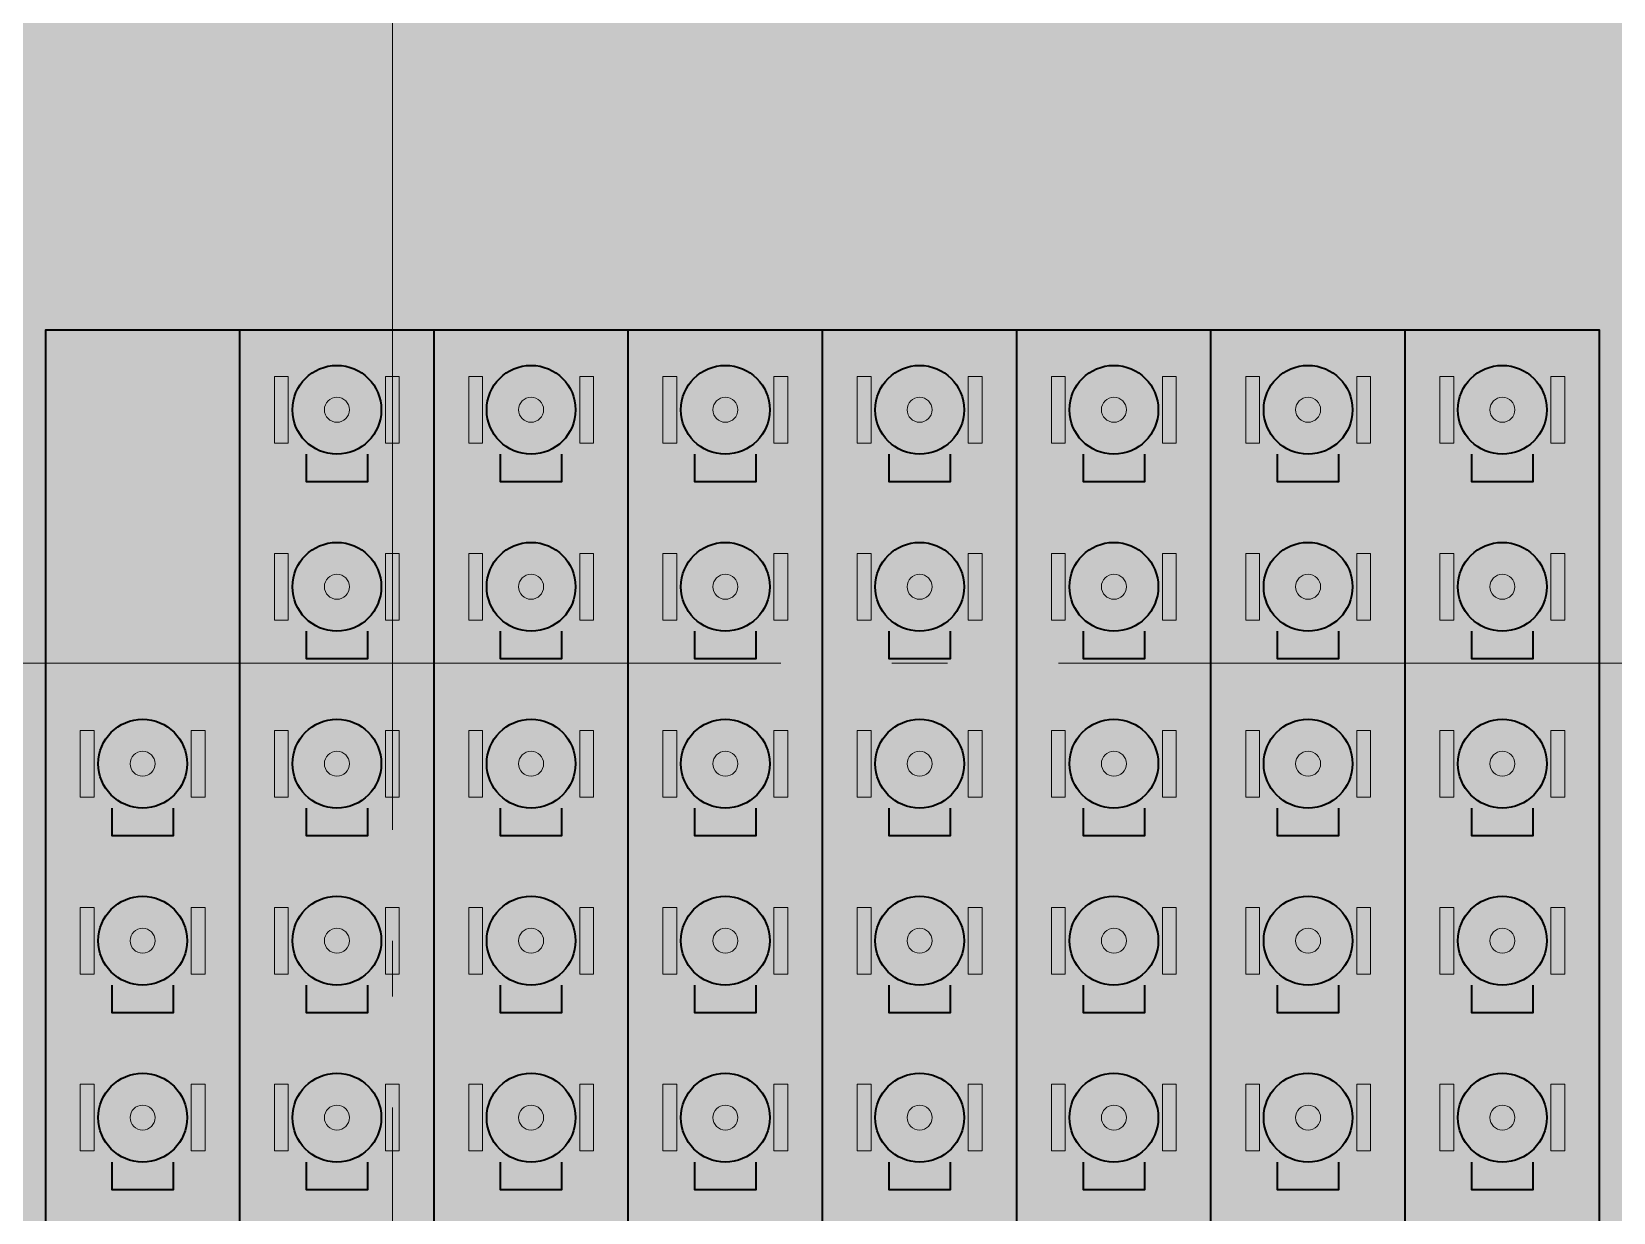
# Model space of a CAD drawing. Header units: millimetres. Extents: x 0 to 1189, y 0 to 841.
# Drawn here: x 393.5 to 422, y 402.61 to 423.88 of the extents above; entities that cross this region are included whole.
import ezdxf

# ---------------------------------------------------------------- set-up
doc = ezdxf.new("R2010")
doc.units = ezdxf.units.MM
doc.linetypes.add('IRAM-F-TRAZO-PUNTO', pattern=[20, 15, -2, 1, -2])
doc.layers.add('A-DEM-AM', color=2, linetype='CONTINUOUS', lineweight=35, true_color=0xd7a500)
doc.layers.add('A-EQUIPO', color=30, linetype='CONTINUOUS', lineweight=35, true_color=0xe67800)
for name, color, linetype, lineweight in [('A-EJE', 1, 'IRAM-F-TRAZO-PUNTO', 18), ('A-EQUIPO-FINO', 8, 'CONTINUOUS', 13), ('A-EQUIPO-RELLENO', 9, 'CONTINUOUS', 13), ('A-RELLENO', 9, 'CONTINUOUS', 13)]:
    doc.layers.add(name, color=color, linetype=linetype, lineweight=lineweight)

msp = doc.modelspace()

# ---------------------------------------------------------------- hatches: boundary and pattern name
at = {"layer": 'A-EQUIPO-RELLENO', "true_color": 0xf0786e}
h = msp.add_hatch(color=7, dxfattribs=at)
h.dxf.hatch_style = 1
h.paths.add_polyline_path([(399, 417.866), (398.793, 417.838), (398.6, 417.758), (398.434, 417.631), (398.307, 417.466), (398.227, 417.273), (398.2, 417.066), (398.227, 416.859), (398.307, 416.666), (398.434, 416.5), (398.6, 416.373), (398.793, 416.293), (399, 416.266), (399.207, 416.293), (399.4, 416.373), (399.566, 416.5), (399.693, 416.666), (399.773, 416.859), (399.8, 417.066), (399.773, 417.273), (399.693, 417.466), (399.566, 417.631), (399.4, 417.758), (399.207, 417.838)])
h = msp.add_hatch(color=7, dxfattribs=at)
h.dxf.hatch_style = 1
h.paths.add_polyline_path([(402.5, 417.866), (402.293, 417.838), (402.1, 417.758), (401.934, 417.631), (401.807, 417.466), (401.727, 417.273), (401.7, 417.066), (401.727, 416.859), (401.807, 416.666), (401.934, 416.5), (402.1, 416.373), (402.293, 416.293), (402.5, 416.266), (402.707, 416.293), (402.9, 416.373), (403.066, 416.5), (403.193, 416.666), (403.273, 416.859), (403.3, 417.066), (403.273, 417.273), (403.193, 417.466), (403.066, 417.631), (402.9, 417.758), (402.707, 417.838)])
h = msp.add_hatch(color=7, dxfattribs=at)
h.dxf.hatch_style = 1
h.paths.add_polyline_path([(406, 417.866), (405.793, 417.838), (405.6, 417.758), (405.434, 417.631), (405.307, 417.466), (405.227, 417.273), (405.2, 417.066), (405.227, 416.859), (405.307, 416.666), (405.434, 416.5), (405.6, 416.373), (405.793, 416.293), (406, 416.266), (406.207, 416.293), (406.4, 416.373), (406.566, 416.5), (406.693, 416.666), (406.773, 416.859), (406.8, 417.066), (406.773, 417.273), (406.693, 417.466), (406.566, 417.631), (406.4, 417.758), (406.207, 417.838)])
h = msp.add_hatch(color=7, dxfattribs=at)
h.dxf.hatch_style = 1
h.paths.add_polyline_path([(409.5, 417.866), (409.293, 417.838), (409.1, 417.758), (408.934, 417.631), (408.807, 417.466), (408.727, 417.273), (408.7, 417.066), (408.727, 416.859), (408.807, 416.666), (408.934, 416.5), (409.1, 416.373), (409.293, 416.293), (409.5, 416.266), (409.707, 416.293), (409.9, 416.373), (410.066, 416.5), (410.193, 416.666), (410.273, 416.859), (410.3, 417.066), (410.273, 417.273), (410.193, 417.466), (410.066, 417.631), (409.9, 417.758), (409.707, 417.838)])
h = msp.add_hatch(color=7, dxfattribs=at)
h.dxf.hatch_style = 1
h.paths.add_polyline_path([(413, 417.866), (412.793, 417.838), (412.6, 417.758), (412.434, 417.631), (412.307, 417.466), (412.227, 417.273), (412.2, 417.066), (412.227, 416.859), (412.307, 416.666), (412.434, 416.5), (412.6, 416.373), (412.793, 416.293), (413, 416.266), (413.207, 416.293), (413.4, 416.373), (413.566, 416.5), (413.693, 416.666), (413.773, 416.859), (413.8, 417.066), (413.773, 417.273), (413.693, 417.466), (413.566, 417.631), (413.4, 417.758), (413.207, 417.838)])
h = msp.add_hatch(color=7, dxfattribs=at)
h.dxf.hatch_style = 1
h.paths.add_polyline_path([(416.5, 417.866), (416.293, 417.838), (416.1, 417.758), (415.934, 417.631), (415.807, 417.466), (415.727, 417.273), (415.7, 417.066), (415.727, 416.859), (415.807, 416.666), (415.934, 416.5), (416.1, 416.373), (416.293, 416.293), (416.5, 416.266), (416.707, 416.293), (416.9, 416.373), (417.066, 416.5), (417.193, 416.666), (417.273, 416.859), (417.3, 417.066), (417.273, 417.273), (417.193, 417.466), (417.066, 417.631), (416.9, 417.758), (416.707, 417.838)])
h = msp.add_hatch(color=7, dxfattribs=at)
h.dxf.hatch_style = 1
h.paths.add_polyline_path([(420, 417.866), (419.793, 417.838), (419.6, 417.758), (419.434, 417.631), (419.307, 417.466), (419.227, 417.273), (419.2, 417.066), (419.227, 416.859), (419.307, 416.666), (419.434, 416.5), (419.6, 416.373), (419.793, 416.293), (420, 416.266), (420.207, 416.293), (420.4, 416.373), (420.566, 416.5), (420.693, 416.666), (420.773, 416.859), (420.8, 417.066), (420.773, 417.273), (420.693, 417.466), (420.566, 417.631), (420.4, 417.758), (420.207, 417.838)])
at = {"layer": 'A-EQUIPO-RELLENO', "true_color": 0x969ba0}
h = msp.add_hatch(color=7, dxfattribs=at)
h.dxf.hatch_style = 1
h.paths.add_polyline_path([(398.125, 416.466), (398.125, 417.666), (397.875, 417.666), (397.875, 416.466)])
h = msp.add_hatch(color=7, dxfattribs=at)
h.dxf.hatch_style = 1
h.paths.add_polyline_path([(400.125, 416.466), (400.125, 417.666), (399.875, 417.666), (399.875, 416.466)])
h = msp.add_hatch(color=7, dxfattribs=at)
h.dxf.hatch_style = 1
h.paths.add_polyline_path([(401.625, 416.466), (401.625, 417.666), (401.375, 417.666), (401.375, 416.466)])
h = msp.add_hatch(color=7, dxfattribs=at)
h.dxf.hatch_style = 1
h.paths.add_polyline_path([(403.625, 416.466), (403.625, 417.666), (403.375, 417.666), (403.375, 416.466)])
h = msp.add_hatch(color=7, dxfattribs=at)
h.dxf.hatch_style = 1
h.paths.add_polyline_path([(405.125, 416.466), (405.125, 417.666), (404.875, 417.666), (404.875, 416.466)])
h = msp.add_hatch(color=7, dxfattribs=at)
h.dxf.hatch_style = 1
h.paths.add_polyline_path([(407.125, 416.466), (407.125, 417.666), (406.875, 417.666), (406.875, 416.466)])
h = msp.add_hatch(color=7, dxfattribs=at)
h.dxf.hatch_style = 1
h.paths.add_polyline_path([(408.625, 416.466), (408.625, 417.666), (408.375, 417.666), (408.375, 416.466)])
h = msp.add_hatch(color=7, dxfattribs=at)
h.dxf.hatch_style = 1
h.paths.add_polyline_path([(410.625, 416.466), (410.625, 417.666), (410.375, 417.666), (410.375, 416.466)])
h = msp.add_hatch(color=7, dxfattribs=at)
h.dxf.hatch_style = 1
h.paths.add_polyline_path([(412.125, 416.466), (412.125, 417.666), (411.875, 417.666), (411.875, 416.466)])
h = msp.add_hatch(color=7, dxfattribs=at)
h.dxf.hatch_style = 1
h.paths.add_polyline_path([(414.125, 416.466), (414.125, 417.666), (413.875, 417.666), (413.875, 416.466)])
h = msp.add_hatch(color=7, dxfattribs=at)
h.dxf.hatch_style = 1
h.paths.add_polyline_path([(415.625, 416.466), (415.625, 417.666), (415.375, 417.666), (415.375, 416.466)])
h = msp.add_hatch(color=7, dxfattribs=at)
h.dxf.hatch_style = 1
h.paths.add_polyline_path([(417.625, 416.466), (417.625, 417.666), (417.375, 417.666), (417.375, 416.466)])
h = msp.add_hatch(color=7, dxfattribs=at)
h.dxf.hatch_style = 1
h.paths.add_polyline_path([(419.125, 416.466), (419.125, 417.666), (418.875, 417.666), (418.875, 416.466)])
h = msp.add_hatch(color=7, dxfattribs=at)
h.dxf.hatch_style = 1
h.paths.add_polyline_path([(421.125, 416.466), (421.125, 417.666), (420.875, 417.666), (420.875, 416.466)])
at = {"layer": 'A-EQUIPO-RELLENO', "true_color": 0xf0786e}
h = msp.add_hatch(color=7, dxfattribs=at)
h.dxf.hatch_style = 1
h.paths.add_polyline_path([(399, 414.678), (398.793, 414.651), (398.6, 414.571), (398.434, 414.444), (398.307, 414.278), (398.227, 414.085), (398.2, 413.878), (398.227, 413.671), (398.307, 413.478), (398.434, 413.312), (398.6, 413.185), (398.793, 413.105), (399, 413.078), (399.207, 413.105), (399.4, 413.185), (399.566, 413.312), (399.693, 413.478), (399.773, 413.671), (399.8, 413.878), (399.773, 414.085), (399.693, 414.278), (399.566, 414.444), (399.4, 414.571), (399.207, 414.651)])
h = msp.add_hatch(color=7, dxfattribs=at)
h.dxf.hatch_style = 1
h.paths.add_polyline_path([(402.5, 414.678), (402.293, 414.651), (402.1, 414.571), (401.934, 414.444), (401.807, 414.278), (401.727, 414.085), (401.7, 413.878), (401.727, 413.671), (401.807, 413.478), (401.934, 413.312), (402.1, 413.185), (402.293, 413.105), (402.5, 413.078), (402.707, 413.105), (402.9, 413.185), (403.066, 413.312), (403.193, 413.478), (403.273, 413.671), (403.3, 413.878), (403.273, 414.085), (403.193, 414.278), (403.066, 414.444), (402.9, 414.571), (402.707, 414.651)])
h = msp.add_hatch(color=7, dxfattribs=at)
h.dxf.hatch_style = 1
h.paths.add_polyline_path([(406, 414.678), (405.793, 414.651), (405.6, 414.571), (405.434, 414.444), (405.307, 414.278), (405.227, 414.085), (405.2, 413.878), (405.227, 413.671), (405.307, 413.478), (405.434, 413.312), (405.6, 413.185), (405.793, 413.105), (406, 413.078), (406.207, 413.105), (406.4, 413.185), (406.566, 413.312), (406.693, 413.478), (406.773, 413.671), (406.8, 413.878), (406.773, 414.085), (406.693, 414.278), (406.566, 414.444), (406.4, 414.571), (406.207, 414.651)])
h = msp.add_hatch(color=7, dxfattribs=at)
h.dxf.hatch_style = 1
h.paths.add_polyline_path([(409.5, 414.678), (409.293, 414.651), (409.1, 414.571), (408.934, 414.444), (408.807, 414.278), (408.727, 414.085), (408.7, 413.878), (408.727, 413.671), (408.807, 413.478), (408.934, 413.312), (409.1, 413.185), (409.293, 413.105), (409.5, 413.078), (409.707, 413.105), (409.9, 413.185), (410.066, 413.312), (410.193, 413.478), (410.273, 413.671), (410.3, 413.878), (410.273, 414.085), (410.193, 414.278), (410.066, 414.444), (409.9, 414.571), (409.707, 414.651)])
h = msp.add_hatch(color=7, dxfattribs=at)
h.dxf.hatch_style = 1
h.paths.add_polyline_path([(413, 414.678), (412.793, 414.651), (412.6, 414.571), (412.434, 414.444), (412.307, 414.278), (412.227, 414.085), (412.2, 413.878), (412.227, 413.671), (412.307, 413.478), (412.434, 413.312), (412.6, 413.185), (412.793, 413.105), (413, 413.078), (413.207, 413.105), (413.4, 413.185), (413.566, 413.312), (413.693, 413.478), (413.773, 413.671), (413.8, 413.878), (413.773, 414.085), (413.693, 414.278), (413.566, 414.444), (413.4, 414.571), (413.207, 414.651)])
h = msp.add_hatch(color=7, dxfattribs=at)
h.dxf.hatch_style = 1
h.paths.add_polyline_path([(416.5, 414.678), (416.293, 414.651), (416.1, 414.571), (415.934, 414.444), (415.807, 414.278), (415.727, 414.085), (415.7, 413.878), (415.727, 413.671), (415.807, 413.478), (415.934, 413.312), (416.1, 413.185), (416.293, 413.105), (416.5, 413.078), (416.707, 413.105), (416.9, 413.185), (417.066, 413.312), (417.193, 413.478), (417.273, 413.671), (417.3, 413.878), (417.273, 414.085), (417.193, 414.278), (417.066, 414.444), (416.9, 414.571), (416.707, 414.651)])
h = msp.add_hatch(color=7, dxfattribs=at)
h.dxf.hatch_style = 1
h.paths.add_polyline_path([(420, 414.678), (419.793, 414.651), (419.6, 414.571), (419.434, 414.444), (419.307, 414.278), (419.227, 414.085), (419.2, 413.878), (419.227, 413.671), (419.307, 413.478), (419.434, 413.312), (419.6, 413.185), (419.793, 413.105), (420, 413.078), (420.207, 413.105), (420.4, 413.185), (420.566, 413.312), (420.693, 413.478), (420.773, 413.671), (420.8, 413.878), (420.773, 414.085), (420.693, 414.278), (420.566, 414.444), (420.4, 414.571), (420.207, 414.651)])
at = {"layer": 'A-EQUIPO-RELLENO', "true_color": 0x969ba0}
h = msp.add_hatch(color=7, dxfattribs=at)
h.dxf.hatch_style = 1
h.paths.add_polyline_path([(398.125, 413.278), (398.125, 414.478), (397.875, 414.478), (397.875, 413.278)])
h = msp.add_hatch(color=7, dxfattribs=at)
h.dxf.hatch_style = 1
h.paths.add_polyline_path([(400.125, 413.278), (400.125, 414.478), (399.875, 414.478), (399.875, 413.278)])
h = msp.add_hatch(color=7, dxfattribs=at)
h.dxf.hatch_style = 1
h.paths.add_polyline_path([(401.625, 413.278), (401.625, 414.478), (401.375, 414.478), (401.375, 413.278)])
h = msp.add_hatch(color=7, dxfattribs=at)
h.dxf.hatch_style = 1
h.paths.add_polyline_path([(403.625, 413.278), (403.625, 414.478), (403.375, 414.478), (403.375, 413.278)])
h = msp.add_hatch(color=7, dxfattribs=at)
h.dxf.hatch_style = 1
h.paths.add_polyline_path([(405.125, 413.278), (405.125, 414.478), (404.875, 414.478), (404.875, 413.278)])
h = msp.add_hatch(color=7, dxfattribs=at)
h.dxf.hatch_style = 1
h.paths.add_polyline_path([(407.125, 413.278), (407.125, 414.478), (406.875, 414.478), (406.875, 413.278)])
h = msp.add_hatch(color=7, dxfattribs=at)
h.dxf.hatch_style = 1
h.paths.add_polyline_path([(408.625, 413.278), (408.625, 414.478), (408.375, 414.478), (408.375, 413.278)])
h = msp.add_hatch(color=7, dxfattribs=at)
h.dxf.hatch_style = 1
h.paths.add_polyline_path([(410.625, 413.278), (410.625, 414.478), (410.375, 414.478), (410.375, 413.278)])
h = msp.add_hatch(color=7, dxfattribs=at)
h.dxf.hatch_style = 1
h.paths.add_polyline_path([(412.125, 413.278), (412.125, 414.478), (411.875, 414.478), (411.875, 413.278)])
h = msp.add_hatch(color=7, dxfattribs=at)
h.dxf.hatch_style = 1
h.paths.add_polyline_path([(414.125, 413.278), (414.125, 414.478), (413.875, 414.478), (413.875, 413.278)])
h = msp.add_hatch(color=7, dxfattribs=at)
h.dxf.hatch_style = 1
h.paths.add_polyline_path([(415.625, 413.278), (415.625, 414.478), (415.375, 414.478), (415.375, 413.278)])
h = msp.add_hatch(color=7, dxfattribs=at)
h.dxf.hatch_style = 1
h.paths.add_polyline_path([(417.625, 413.278), (417.625, 414.478), (417.375, 414.478), (417.375, 413.278)])
h = msp.add_hatch(color=7, dxfattribs=at)
h.dxf.hatch_style = 1
h.paths.add_polyline_path([(419.125, 413.278), (419.125, 414.478), (418.875, 414.478), (418.875, 413.278)])
h = msp.add_hatch(color=7, dxfattribs=at)
h.dxf.hatch_style = 1
h.paths.add_polyline_path([(421.125, 413.278), (421.125, 414.478), (420.875, 414.478), (420.875, 413.278)])
h = msp.add_hatch(color=7, dxfattribs=at)
h.dxf.hatch_style = 1
h.paths.add_polyline_path([(394.625, 410.091), (394.625, 411.291), (394.375, 411.291), (394.375, 410.091)])
at = {"layer": 'A-EQUIPO-RELLENO', "true_color": 0xf0786e}
h = msp.add_hatch(color=7, dxfattribs=at)
h.dxf.hatch_style = 1
h.paths.add_polyline_path([(395.5, 411.491), (395.293, 411.463), (395.1, 411.383), (394.934, 411.256), (394.807, 411.091), (394.727, 410.898), (394.7, 410.691), (394.727, 410.484), (394.807, 410.291), (394.934, 410.125), (395.1, 409.998), (395.293, 409.918), (395.5, 409.891), (395.707, 409.918), (395.9, 409.998), (396.066, 410.125), (396.193, 410.291), (396.273, 410.484), (396.3, 410.691), (396.273, 410.898), (396.193, 411.091), (396.066, 411.256), (395.9, 411.383), (395.707, 411.463)])
at = {"layer": 'A-EQUIPO-RELLENO', "true_color": 0x969ba0}
h = msp.add_hatch(color=7, dxfattribs=at)
h.dxf.hatch_style = 1
h.paths.add_polyline_path([(396.625, 410.091), (396.625, 411.291), (396.375, 411.291), (396.375, 410.091)])
h = msp.add_hatch(color=7, dxfattribs=at)
h.dxf.hatch_style = 1
h.paths.add_polyline_path([(398.125, 410.091), (398.125, 411.291), (397.875, 411.291), (397.875, 410.091)])
at = {"layer": 'A-EQUIPO-RELLENO', "true_color": 0xf0786e}
h = msp.add_hatch(color=7, dxfattribs=at)
h.dxf.hatch_style = 1
h.paths.add_polyline_path([(399, 411.491), (398.793, 411.463), (398.6, 411.383), (398.434, 411.256), (398.307, 411.091), (398.227, 410.898), (398.2, 410.691), (398.227, 410.484), (398.307, 410.291), (398.434, 410.125), (398.6, 409.998), (398.793, 409.918), (399, 409.891), (399.207, 409.918), (399.4, 409.998), (399.566, 410.125), (399.693, 410.291), (399.773, 410.484), (399.8, 410.691), (399.773, 410.898), (399.693, 411.091), (399.566, 411.256), (399.4, 411.383), (399.207, 411.463)])
at = {"layer": 'A-EQUIPO-RELLENO', "true_color": 0x969ba0}
h = msp.add_hatch(color=7, dxfattribs=at)
h.dxf.hatch_style = 1
h.paths.add_polyline_path([(400.125, 410.091), (400.125, 411.291), (399.875, 411.291), (399.875, 410.091)])
h = msp.add_hatch(color=7, dxfattribs=at)
h.dxf.hatch_style = 1
h.paths.add_polyline_path([(401.625, 410.091), (401.625, 411.291), (401.375, 411.291), (401.375, 410.091)])
at = {"layer": 'A-EQUIPO-RELLENO', "true_color": 0xf0786e}
h = msp.add_hatch(color=7, dxfattribs=at)
h.dxf.hatch_style = 1
h.paths.add_polyline_path([(402.5, 411.491), (402.293, 411.463), (402.1, 411.383), (401.934, 411.256), (401.807, 411.091), (401.727, 410.898), (401.7, 410.691), (401.727, 410.484), (401.807, 410.291), (401.934, 410.125), (402.1, 409.998), (402.293, 409.918), (402.5, 409.891), (402.707, 409.918), (402.9, 409.998), (403.066, 410.125), (403.193, 410.291), (403.273, 410.484), (403.3, 410.691), (403.273, 410.898), (403.193, 411.091), (403.066, 411.256), (402.9, 411.383), (402.707, 411.463)])
at = {"layer": 'A-EQUIPO-RELLENO', "true_color": 0x969ba0}
h = msp.add_hatch(color=7, dxfattribs=at)
h.dxf.hatch_style = 1
h.paths.add_polyline_path([(403.625, 410.091), (403.625, 411.291), (403.375, 411.291), (403.375, 410.091)])
h = msp.add_hatch(color=7, dxfattribs=at)
h.dxf.hatch_style = 1
h.paths.add_polyline_path([(405.125, 410.091), (405.125, 411.291), (404.875, 411.291), (404.875, 410.091)])
at = {"layer": 'A-EQUIPO-RELLENO', "true_color": 0xf0786e}
h = msp.add_hatch(color=7, dxfattribs=at)
h.dxf.hatch_style = 1
h.paths.add_polyline_path([(406, 411.491), (405.793, 411.463), (405.6, 411.383), (405.434, 411.256), (405.307, 411.091), (405.227, 410.898), (405.2, 410.691), (405.227, 410.484), (405.307, 410.291), (405.434, 410.125), (405.6, 409.998), (405.793, 409.918), (406, 409.891), (406.207, 409.918), (406.4, 409.998), (406.566, 410.125), (406.693, 410.291), (406.773, 410.484), (406.8, 410.691), (406.773, 410.898), (406.693, 411.091), (406.566, 411.256), (406.4, 411.383), (406.207, 411.463)])
at = {"layer": 'A-EQUIPO-RELLENO', "true_color": 0x969ba0}
h = msp.add_hatch(color=7, dxfattribs=at)
h.dxf.hatch_style = 1
h.paths.add_polyline_path([(407.125, 410.091), (407.125, 411.291), (406.875, 411.291), (406.875, 410.091)])
h = msp.add_hatch(color=7, dxfattribs=at)
h.dxf.hatch_style = 1
h.paths.add_polyline_path([(408.625, 410.091), (408.625, 411.291), (408.375, 411.291), (408.375, 410.091)])
at = {"layer": 'A-EQUIPO-RELLENO', "true_color": 0xf0786e}
h = msp.add_hatch(color=7, dxfattribs=at)
h.dxf.hatch_style = 1
h.paths.add_polyline_path([(409.5, 411.491), (409.293, 411.463), (409.1, 411.383), (408.934, 411.256), (408.807, 411.091), (408.727, 410.898), (408.7, 410.691), (408.727, 410.484), (408.807, 410.291), (408.934, 410.125), (409.1, 409.998), (409.293, 409.918), (409.5, 409.891), (409.707, 409.918), (409.9, 409.998), (410.066, 410.125), (410.193, 410.291), (410.273, 410.484), (410.3, 410.691), (410.273, 410.898), (410.193, 411.091), (410.066, 411.256), (409.9, 411.383), (409.707, 411.463)])
at = {"layer": 'A-EQUIPO-RELLENO', "true_color": 0x969ba0}
h = msp.add_hatch(color=7, dxfattribs=at)
h.dxf.hatch_style = 1
h.paths.add_polyline_path([(410.625, 410.091), (410.625, 411.291), (410.375, 411.291), (410.375, 410.091)])
h = msp.add_hatch(color=7, dxfattribs=at)
h.dxf.hatch_style = 1
h.paths.add_polyline_path([(412.125, 410.091), (412.125, 411.291), (411.875, 411.291), (411.875, 410.091)])
at = {"layer": 'A-EQUIPO-RELLENO', "true_color": 0xf0786e}
h = msp.add_hatch(color=7, dxfattribs=at)
h.dxf.hatch_style = 1
h.paths.add_polyline_path([(413, 411.491), (412.793, 411.463), (412.6, 411.383), (412.434, 411.256), (412.307, 411.091), (412.227, 410.898), (412.2, 410.691), (412.227, 410.484), (412.307, 410.291), (412.434, 410.125), (412.6, 409.998), (412.793, 409.918), (413, 409.891), (413.207, 409.918), (413.4, 409.998), (413.566, 410.125), (413.693, 410.291), (413.773, 410.484), (413.8, 410.691), (413.773, 410.898), (413.693, 411.091), (413.566, 411.256), (413.4, 411.383), (413.207, 411.463)])
at = {"layer": 'A-EQUIPO-RELLENO', "true_color": 0x969ba0}
h = msp.add_hatch(color=7, dxfattribs=at)
h.dxf.hatch_style = 1
h.paths.add_polyline_path([(414.125, 410.091), (414.125, 411.291), (413.875, 411.291), (413.875, 410.091)])
h = msp.add_hatch(color=7, dxfattribs=at)
h.dxf.hatch_style = 1
h.paths.add_polyline_path([(415.625, 410.091), (415.625, 411.291), (415.375, 411.291), (415.375, 410.091)])
at = {"layer": 'A-EQUIPO-RELLENO', "true_color": 0xf0786e}
h = msp.add_hatch(color=7, dxfattribs=at)
h.dxf.hatch_style = 1
h.paths.add_polyline_path([(416.5, 411.491), (416.293, 411.463), (416.1, 411.383), (415.934, 411.256), (415.807, 411.091), (415.727, 410.898), (415.7, 410.691), (415.727, 410.484), (415.807, 410.291), (415.934, 410.125), (416.1, 409.998), (416.293, 409.918), (416.5, 409.891), (416.707, 409.918), (416.9, 409.998), (417.066, 410.125), (417.193, 410.291), (417.273, 410.484), (417.3, 410.691), (417.273, 410.898), (417.193, 411.091), (417.066, 411.256), (416.9, 411.383), (416.707, 411.463)])
at = {"layer": 'A-EQUIPO-RELLENO', "true_color": 0x969ba0}
h = msp.add_hatch(color=7, dxfattribs=at)
h.dxf.hatch_style = 1
h.paths.add_polyline_path([(417.625, 410.091), (417.625, 411.291), (417.375, 411.291), (417.375, 410.091)])
h = msp.add_hatch(color=7, dxfattribs=at)
h.dxf.hatch_style = 1
h.paths.add_polyline_path([(419.125, 410.091), (419.125, 411.291), (418.875, 411.291), (418.875, 410.091)])
at = {"layer": 'A-EQUIPO-RELLENO', "true_color": 0xf0786e}
h = msp.add_hatch(color=7, dxfattribs=at)
h.dxf.hatch_style = 1
h.paths.add_polyline_path([(420, 411.491), (419.793, 411.463), (419.6, 411.383), (419.434, 411.256), (419.307, 411.091), (419.227, 410.898), (419.2, 410.691), (419.227, 410.484), (419.307, 410.291), (419.434, 410.125), (419.6, 409.998), (419.793, 409.918), (420, 409.891), (420.207, 409.918), (420.4, 409.998), (420.566, 410.125), (420.693, 410.291), (420.773, 410.484), (420.8, 410.691), (420.773, 410.898), (420.693, 411.091), (420.566, 411.256), (420.4, 411.383), (420.207, 411.463)])
at = {"layer": 'A-EQUIPO-RELLENO', "true_color": 0x969ba0}
h = msp.add_hatch(color=7, dxfattribs=at)
h.dxf.hatch_style = 1
h.paths.add_polyline_path([(421.125, 410.091), (421.125, 411.291), (420.875, 411.291), (420.875, 410.091)])
at = {"layer": 'A-EQUIPO-RELLENO', "true_color": 0xf0786e}
h = msp.add_hatch(color=7, dxfattribs=at)
h.dxf.hatch_style = 1
h.paths.add_polyline_path([(395.5, 408.303), (395.293, 408.276), (395.1, 408.196), (394.934, 408.069), (394.807, 407.903), (394.727, 407.71), (394.7, 407.503), (394.727, 407.296), (394.807, 407.103), (394.934, 406.937), (395.1, 406.81), (395.293, 406.73), (395.5, 406.703), (395.707, 406.73), (395.9, 406.81), (396.066, 406.937), (396.193, 407.103), (396.273, 407.296), (396.3, 407.503), (396.273, 407.71), (396.193, 407.903), (396.066, 408.069), (395.9, 408.196), (395.707, 408.276)])
h = msp.add_hatch(color=7, dxfattribs=at)
h.dxf.hatch_style = 1
h.paths.add_polyline_path([(399, 408.303), (398.793, 408.276), (398.6, 408.196), (398.434, 408.069), (398.307, 407.903), (398.227, 407.71), (398.2, 407.503), (398.227, 407.296), (398.307, 407.103), (398.434, 406.937), (398.6, 406.81), (398.793, 406.73), (399, 406.703), (399.207, 406.73), (399.4, 406.81), (399.566, 406.937), (399.693, 407.103), (399.773, 407.296), (399.8, 407.503), (399.773, 407.71), (399.693, 407.903), (399.566, 408.069), (399.4, 408.196), (399.207, 408.276)])
h = msp.add_hatch(color=7, dxfattribs=at)
h.dxf.hatch_style = 1
h.paths.add_polyline_path([(402.5, 408.303), (402.293, 408.276), (402.1, 408.196), (401.934, 408.069), (401.807, 407.903), (401.727, 407.71), (401.7, 407.503), (401.727, 407.296), (401.807, 407.103), (401.934, 406.937), (402.1, 406.81), (402.293, 406.73), (402.5, 406.703), (402.707, 406.73), (402.9, 406.81), (403.066, 406.937), (403.193, 407.103), (403.273, 407.296), (403.3, 407.503), (403.273, 407.71), (403.193, 407.903), (403.066, 408.069), (402.9, 408.196), (402.707, 408.276)])
h = msp.add_hatch(color=7, dxfattribs=at)
h.dxf.hatch_style = 1
h.paths.add_polyline_path([(406, 408.303), (405.793, 408.276), (405.6, 408.196), (405.434, 408.069), (405.307, 407.903), (405.227, 407.71), (405.2, 407.503), (405.227, 407.296), (405.307, 407.103), (405.434, 406.937), (405.6, 406.81), (405.793, 406.73), (406, 406.703), (406.207, 406.73), (406.4, 406.81), (406.566, 406.937), (406.693, 407.103), (406.773, 407.296), (406.8, 407.503), (406.773, 407.71), (406.693, 407.903), (406.566, 408.069), (406.4, 408.196), (406.207, 408.276)])
h = msp.add_hatch(color=7, dxfattribs=at)
h.dxf.hatch_style = 1
h.paths.add_polyline_path([(409.5, 408.303), (409.293, 408.276), (409.1, 408.196), (408.934, 408.069), (408.807, 407.903), (408.727, 407.71), (408.7, 407.503), (408.727, 407.296), (408.807, 407.103), (408.934, 406.937), (409.1, 406.81), (409.293, 406.73), (409.5, 406.703), (409.707, 406.73), (409.9, 406.81), (410.066, 406.937), (410.193, 407.103), (410.273, 407.296), (410.3, 407.503), (410.273, 407.71), (410.193, 407.903), (410.066, 408.069), (409.9, 408.196), (409.707, 408.276)])
h = msp.add_hatch(color=7, dxfattribs=at)
h.dxf.hatch_style = 1
h.paths.add_polyline_path([(413, 408.303), (412.793, 408.276), (412.6, 408.196), (412.434, 408.069), (412.307, 407.903), (412.227, 407.71), (412.2, 407.503), (412.227, 407.296), (412.307, 407.103), (412.434, 406.937), (412.6, 406.81), (412.793, 406.73), (413, 406.703), (413.207, 406.73), (413.4, 406.81), (413.566, 406.937), (413.693, 407.103), (413.773, 407.296), (413.8, 407.503), (413.773, 407.71), (413.693, 407.903), (413.566, 408.069), (413.4, 408.196), (413.207, 408.276)])
h = msp.add_hatch(color=7, dxfattribs=at)
h.dxf.hatch_style = 1
h.paths.add_polyline_path([(416.5, 408.303), (416.293, 408.276), (416.1, 408.196), (415.934, 408.069), (415.807, 407.903), (415.727, 407.71), (415.7, 407.503), (415.727, 407.296), (415.807, 407.103), (415.934, 406.937), (416.1, 406.81), (416.293, 406.73), (416.5, 406.703), (416.707, 406.73), (416.9, 406.81), (417.066, 406.937), (417.193, 407.103), (417.273, 407.296), (417.3, 407.503), (417.273, 407.71), (417.193, 407.903), (417.066, 408.069), (416.9, 408.196), (416.707, 408.276)])
h = msp.add_hatch(color=7, dxfattribs=at)
h.dxf.hatch_style = 1
h.paths.add_polyline_path([(420, 408.303), (419.793, 408.276), (419.6, 408.196), (419.434, 408.069), (419.307, 407.903), (419.227, 407.71), (419.2, 407.503), (419.227, 407.296), (419.307, 407.103), (419.434, 406.937), (419.6, 406.81), (419.793, 406.73), (420, 406.703), (420.207, 406.73), (420.4, 406.81), (420.566, 406.937), (420.693, 407.103), (420.773, 407.296), (420.8, 407.503), (420.773, 407.71), (420.693, 407.903), (420.566, 408.069), (420.4, 408.196), (420.207, 408.276)])
at = {"layer": 'A-EQUIPO-RELLENO', "true_color": 0x969ba0}
h = msp.add_hatch(color=7, dxfattribs=at)
h.dxf.hatch_style = 1
h.paths.add_polyline_path([(394.625, 406.903), (394.625, 408.103), (394.375, 408.103), (394.375, 406.903)])
h = msp.add_hatch(color=7, dxfattribs=at)
h.dxf.hatch_style = 1
h.paths.add_polyline_path([(396.625, 406.903), (396.625, 408.103), (396.375, 408.103), (396.375, 406.903)])
h = msp.add_hatch(color=7, dxfattribs=at)
h.dxf.hatch_style = 1
h.paths.add_polyline_path([(398.125, 406.903), (398.125, 408.103), (397.875, 408.103), (397.875, 406.903)])
h = msp.add_hatch(color=7, dxfattribs=at)
h.dxf.hatch_style = 1
h.paths.add_polyline_path([(400.125, 406.903), (400.125, 408.103), (399.875, 408.103), (399.875, 406.903)])
h = msp.add_hatch(color=7, dxfattribs=at)
h.dxf.hatch_style = 1
h.paths.add_polyline_path([(401.625, 406.903), (401.625, 408.103), (401.375, 408.103), (401.375, 406.903)])
h = msp.add_hatch(color=7, dxfattribs=at)
h.dxf.hatch_style = 1
h.paths.add_polyline_path([(403.625, 406.903), (403.625, 408.103), (403.375, 408.103), (403.375, 406.903)])
h = msp.add_hatch(color=7, dxfattribs=at)
h.dxf.hatch_style = 1
h.paths.add_polyline_path([(405.125, 406.903), (405.125, 408.103), (404.875, 408.103), (404.875, 406.903)])
h = msp.add_hatch(color=7, dxfattribs=at)
h.dxf.hatch_style = 1
h.paths.add_polyline_path([(407.125, 406.903), (407.125, 408.103), (406.875, 408.103), (406.875, 406.903)])
h = msp.add_hatch(color=7, dxfattribs=at)
h.dxf.hatch_style = 1
h.paths.add_polyline_path([(408.625, 406.903), (408.625, 408.103), (408.375, 408.103), (408.375, 406.903)])
h = msp.add_hatch(color=7, dxfattribs=at)
h.dxf.hatch_style = 1
h.paths.add_polyline_path([(410.625, 406.903), (410.625, 408.103), (410.375, 408.103), (410.375, 406.903)])
h = msp.add_hatch(color=7, dxfattribs=at)
h.dxf.hatch_style = 1
h.paths.add_polyline_path([(412.125, 406.903), (412.125, 408.103), (411.875, 408.103), (411.875, 406.903)])
h = msp.add_hatch(color=7, dxfattribs=at)
h.dxf.hatch_style = 1
h.paths.add_polyline_path([(414.125, 406.903), (414.125, 408.103), (413.875, 408.103), (413.875, 406.903)])
h = msp.add_hatch(color=7, dxfattribs=at)
h.dxf.hatch_style = 1
h.paths.add_polyline_path([(415.625, 406.903), (415.625, 408.103), (415.375, 408.103), (415.375, 406.903)])
h = msp.add_hatch(color=7, dxfattribs=at)
h.dxf.hatch_style = 1
h.paths.add_polyline_path([(417.625, 406.903), (417.625, 408.103), (417.375, 408.103), (417.375, 406.903)])
h = msp.add_hatch(color=7, dxfattribs=at)
h.dxf.hatch_style = 1
h.paths.add_polyline_path([(419.125, 406.903), (419.125, 408.103), (418.875, 408.103), (418.875, 406.903)])
h = msp.add_hatch(color=7, dxfattribs=at)
h.dxf.hatch_style = 1
h.paths.add_polyline_path([(421.125, 406.903), (421.125, 408.103), (420.875, 408.103), (420.875, 406.903)])
at = {"layer": 'A-EQUIPO-RELLENO', "true_color": 0xf0786e}
h = msp.add_hatch(color=7, dxfattribs=at)
h.dxf.hatch_style = 1
h.paths.add_polyline_path([(395.5, 405.116), (395.293, 405.088), (395.1, 405.008), (394.934, 404.881), (394.807, 404.716), (394.727, 404.523), (394.7, 404.316), (394.727, 404.109), (394.807, 403.916), (394.934, 403.75), (395.1, 403.623), (395.293, 403.543), (395.5, 403.516), (395.707, 403.543), (395.9, 403.623), (396.066, 403.75), (396.193, 403.916), (396.273, 404.109), (396.3, 404.316), (396.273, 404.523), (396.193, 404.716), (396.066, 404.881), (395.9, 405.008), (395.707, 405.088)])
h = msp.add_hatch(color=7, dxfattribs=at)
h.dxf.hatch_style = 1
h.paths.add_polyline_path([(399, 405.116), (398.793, 405.088), (398.6, 405.008), (398.434, 404.881), (398.307, 404.716), (398.227, 404.523), (398.2, 404.316), (398.227, 404.109), (398.307, 403.916), (398.434, 403.75), (398.6, 403.623), (398.793, 403.543), (399, 403.516), (399.207, 403.543), (399.4, 403.623), (399.566, 403.75), (399.693, 403.916), (399.773, 404.109), (399.8, 404.316), (399.773, 404.523), (399.693, 404.716), (399.566, 404.881), (399.4, 405.008), (399.207, 405.088)])
h = msp.add_hatch(color=7, dxfattribs=at)
h.dxf.hatch_style = 1
h.paths.add_polyline_path([(402.5, 405.116), (402.293, 405.088), (402.1, 405.008), (401.934, 404.881), (401.807, 404.716), (401.727, 404.523), (401.7, 404.316), (401.727, 404.109), (401.807, 403.916), (401.934, 403.75), (402.1, 403.623), (402.293, 403.543), (402.5, 403.516), (402.707, 403.543), (402.9, 403.623), (403.066, 403.75), (403.193, 403.916), (403.273, 404.109), (403.3, 404.316), (403.273, 404.523), (403.193, 404.716), (403.066, 404.881), (402.9, 405.008), (402.707, 405.088)])
h = msp.add_hatch(color=7, dxfattribs=at)
h.dxf.hatch_style = 1
h.paths.add_polyline_path([(406, 405.116), (405.793, 405.088), (405.6, 405.008), (405.434, 404.881), (405.307, 404.716), (405.227, 404.523), (405.2, 404.316), (405.227, 404.109), (405.307, 403.916), (405.434, 403.75), (405.6, 403.623), (405.793, 403.543), (406, 403.516), (406.207, 403.543), (406.4, 403.623), (406.566, 403.75), (406.693, 403.916), (406.773, 404.109), (406.8, 404.316), (406.773, 404.523), (406.693, 404.716), (406.566, 404.881), (406.4, 405.008), (406.207, 405.088)])
h = msp.add_hatch(color=7, dxfattribs=at)
h.dxf.hatch_style = 1
h.paths.add_polyline_path([(409.5, 405.116), (409.293, 405.088), (409.1, 405.008), (408.934, 404.881), (408.807, 404.716), (408.727, 404.523), (408.7, 404.316), (408.727, 404.109), (408.807, 403.916), (408.934, 403.75), (409.1, 403.623), (409.293, 403.543), (409.5, 403.516), (409.707, 403.543), (409.9, 403.623), (410.066, 403.75), (410.193, 403.916), (410.273, 404.109), (410.3, 404.316), (410.273, 404.523), (410.193, 404.716), (410.066, 404.881), (409.9, 405.008), (409.707, 405.088)])
h = msp.add_hatch(color=7, dxfattribs=at)
h.dxf.hatch_style = 1
h.paths.add_polyline_path([(413, 405.116), (412.793, 405.088), (412.6, 405.008), (412.434, 404.881), (412.307, 404.716), (412.227, 404.523), (412.2, 404.316), (412.227, 404.109), (412.307, 403.916), (412.434, 403.75), (412.6, 403.623), (412.793, 403.543), (413, 403.516), (413.207, 403.543), (413.4, 403.623), (413.566, 403.75), (413.693, 403.916), (413.773, 404.109), (413.8, 404.316), (413.773, 404.523), (413.693, 404.716), (413.566, 404.881), (413.4, 405.008), (413.207, 405.088)])
h = msp.add_hatch(color=7, dxfattribs=at)
h.dxf.hatch_style = 1
h.paths.add_polyline_path([(416.5, 405.116), (416.293, 405.088), (416.1, 405.008), (415.934, 404.881), (415.807, 404.716), (415.727, 404.523), (415.7, 404.316), (415.727, 404.109), (415.807, 403.916), (415.934, 403.75), (416.1, 403.623), (416.293, 403.543), (416.5, 403.516), (416.707, 403.543), (416.9, 403.623), (417.066, 403.75), (417.193, 403.916), (417.273, 404.109), (417.3, 404.316), (417.273, 404.523), (417.193, 404.716), (417.066, 404.881), (416.9, 405.008), (416.707, 405.088)])
h = msp.add_hatch(color=7, dxfattribs=at)
h.dxf.hatch_style = 1
h.paths.add_polyline_path([(420, 405.116), (419.793, 405.088), (419.6, 405.008), (419.434, 404.881), (419.307, 404.716), (419.227, 404.523), (419.2, 404.316), (419.227, 404.109), (419.307, 403.916), (419.434, 403.75), (419.6, 403.623), (419.793, 403.543), (420, 403.516), (420.207, 403.543), (420.4, 403.623), (420.566, 403.75), (420.693, 403.916), (420.773, 404.109), (420.8, 404.316), (420.773, 404.523), (420.693, 404.716), (420.566, 404.881), (420.4, 405.008), (420.207, 405.088)])
at = {"layer": 'A-EQUIPO-RELLENO', "true_color": 0x969ba0}
h = msp.add_hatch(color=7, dxfattribs=at)
h.dxf.hatch_style = 1
h.paths.add_polyline_path([(394.625, 403.716), (394.625, 404.916), (394.375, 404.916), (394.375, 403.716)])
h = msp.add_hatch(color=7, dxfattribs=at)
h.dxf.hatch_style = 1
h.paths.add_polyline_path([(396.625, 403.716), (396.625, 404.916), (396.375, 404.916), (396.375, 403.716)])
h = msp.add_hatch(color=7, dxfattribs=at)
h.dxf.hatch_style = 1
h.paths.add_polyline_path([(398.125, 403.716), (398.125, 404.916), (397.875, 404.916), (397.875, 403.716)])
h = msp.add_hatch(color=7, dxfattribs=at)
h.dxf.hatch_style = 1
h.paths.add_polyline_path([(400.125, 403.716), (400.125, 404.916), (399.875, 404.916), (399.875, 403.716)])
h = msp.add_hatch(color=7, dxfattribs=at)
h.dxf.hatch_style = 1
h.paths.add_polyline_path([(401.625, 403.716), (401.625, 404.916), (401.375, 404.916), (401.375, 403.716)])
h = msp.add_hatch(color=7, dxfattribs=at)
h.dxf.hatch_style = 1
h.paths.add_polyline_path([(403.625, 403.716), (403.625, 404.916), (403.375, 404.916), (403.375, 403.716)])
h = msp.add_hatch(color=7, dxfattribs=at)
h.dxf.hatch_style = 1
h.paths.add_polyline_path([(405.125, 403.716), (405.125, 404.916), (404.875, 404.916), (404.875, 403.716)])
h = msp.add_hatch(color=7, dxfattribs=at)
h.dxf.hatch_style = 1
h.paths.add_polyline_path([(407.125, 403.716), (407.125, 404.916), (406.875, 404.916), (406.875, 403.716)])
h = msp.add_hatch(color=7, dxfattribs=at)
h.dxf.hatch_style = 1
h.paths.add_polyline_path([(408.625, 403.716), (408.625, 404.916), (408.375, 404.916), (408.375, 403.716)])
h = msp.add_hatch(color=7, dxfattribs=at)
h.dxf.hatch_style = 1
h.paths.add_polyline_path([(410.625, 403.716), (410.625, 404.916), (410.375, 404.916), (410.375, 403.716)])
h = msp.add_hatch(color=7, dxfattribs=at)
h.dxf.hatch_style = 1
h.paths.add_polyline_path([(412.125, 403.716), (412.125, 404.916), (411.875, 404.916), (411.875, 403.716)])
h = msp.add_hatch(color=7, dxfattribs=at)
h.dxf.hatch_style = 1
h.paths.add_polyline_path([(414.125, 403.716), (414.125, 404.916), (413.875, 404.916), (413.875, 403.716)])
h = msp.add_hatch(color=7, dxfattribs=at)
h.dxf.hatch_style = 1
h.paths.add_polyline_path([(415.625, 403.716), (415.625, 404.916), (415.375, 404.916), (415.375, 403.716)])
h = msp.add_hatch(color=7, dxfattribs=at)
h.dxf.hatch_style = 1
h.paths.add_polyline_path([(417.625, 403.716), (417.625, 404.916), (417.375, 404.916), (417.375, 403.716)])
h = msp.add_hatch(color=7, dxfattribs=at)
h.dxf.hatch_style = 1
h.paths.add_polyline_path([(419.125, 403.716), (419.125, 404.916), (418.875, 404.916), (418.875, 403.716)])
h = msp.add_hatch(color=7, dxfattribs=at)
h.dxf.hatch_style = 1
h.paths.add_polyline_path([(421.125, 403.716), (421.125, 404.916), (420.875, 404.916), (420.875, 403.716)])
at = {"layer": 'A-RELLENO', "true_color": 0xc8e8c8}
h = msp.add_hatch(color=7, dxfattribs=at)
h.dxf.hatch_style = 1
h.paths.add_polyline_path([(393.25, 384.5), (460.75, 384.5), (460.75, 424.25), (393.25, 424.25)])

# ---------------------------------------------------------------- linework, layer by layer
at = {"layer": 'A-DEM-AM'}
for p, q in [((397.25, 393), (397.25, 418.5)), ((400.75, 393), (400.75, 418.5)), ((404.25, 393), (404.25, 418.5)), ((407.75, 393), (407.75, 418.5)), ((411.25, 393), (411.25, 418.5)), ((414.75, 393), (414.75, 418.5)), ((418.25, 393), (418.25, 418.5))]:
    msp.add_line(p, q, dxfattribs=at)
msp.add_lwpolyline([(421.75, 393), (421.75, 418.5), (393.75, 418.5), (393.75, 393)], close=True, dxfattribs=at)
at = {"layer": 'A-EJE'}
for p, q in [((400, 369.5), (400, 622.5)), ((152, 412.5), (572, 412.5))]:
    msp.add_line(p, q, dxfattribs=at)
at = {"layer": 'A-EQUIPO'}
for points in [[(399.55, 416.266), (399.55, 415.766), (398.45, 415.766), (398.45, 416.266)], [(403.05, 416.266), (403.05, 415.766), (401.95, 415.766), (401.95, 416.266)], [(406.55, 416.266), (406.55, 415.766), (405.45, 415.766), (405.45, 416.266)], [(410.05, 416.266), (410.05, 415.766), (408.95, 415.766), (408.95, 416.266)], [(413.55, 416.266), (413.55, 415.766), (412.45, 415.766), (412.45, 416.266)], [(417.05, 416.266), (417.05, 415.766), (415.95, 415.766), (415.95, 416.266)], [(420.55, 416.266), (420.55, 415.766), (419.45, 415.766), (419.45, 416.266)], [(399.55, 413.078), (399.55, 412.578), (398.45, 412.578), (398.45, 413.078)], [(403.05, 413.078), (403.05, 412.578), (401.95, 412.578), (401.95, 413.078)], [(406.55, 413.078), (406.55, 412.578), (405.45, 412.578), (405.45, 413.078)], [(410.05, 413.078), (410.05, 412.578), (408.95, 412.578), (408.95, 413.078)], [(413.55, 413.078), (413.55, 412.578), (412.45, 412.578), (412.45, 413.078)], [(417.05, 413.078), (417.05, 412.578), (415.95, 412.578), (415.95, 413.078)], [(420.55, 413.078), (420.55, 412.578), (419.45, 412.578), (419.45, 413.078)], [(396.05, 409.891), (396.05, 409.391), (394.95, 409.391), (394.95, 409.891)], [(399.55, 409.891), (399.55, 409.391), (398.45, 409.391), (398.45, 409.891)], [(403.05, 409.891), (403.05, 409.391), (401.95, 409.391), (401.95, 409.891)], [(406.55, 409.891), (406.55, 409.391), (405.45, 409.391), (405.45, 409.891)], [(410.05, 409.891), (410.05, 409.391), (408.95, 409.391), (408.95, 409.891)], [(413.55, 409.891), (413.55, 409.391), (412.45, 409.391), (412.45, 409.891)], [(417.05, 409.891), (417.05, 409.391), (415.95, 409.391), (415.95, 409.891)], [(420.55, 409.891), (420.55, 409.391), (419.45, 409.391), (419.45, 409.891)], [(396.05, 406.703), (396.05, 406.203), (394.95, 406.203), (394.95, 406.703)], [(399.55, 406.703), (399.55, 406.203), (398.45, 406.203), (398.45, 406.703)], [(403.05, 406.703), (403.05, 406.203), (401.95, 406.203), (401.95, 406.703)], [(406.55, 406.703), (406.55, 406.203), (405.45, 406.203), (405.45, 406.703)], [(410.05, 406.703), (410.05, 406.203), (408.95, 406.203), (408.95, 406.703)], [(413.55, 406.703), (413.55, 406.203), (412.45, 406.203), (412.45, 406.703)], [(417.05, 406.703), (417.05, 406.203), (415.95, 406.203), (415.95, 406.703)], [(420.55, 406.703), (420.55, 406.203), (419.45, 406.203), (419.45, 406.703)], [(396.05, 403.516), (396.05, 403.016), (394.95, 403.016), (394.95, 403.516)], [(399.55, 403.516), (399.55, 403.016), (398.45, 403.016), (398.45, 403.516)], [(403.05, 403.516), (403.05, 403.016), (401.95, 403.016), (401.95, 403.516)], [(406.55, 403.516), (406.55, 403.016), (405.45, 403.016), (405.45, 403.516)], [(410.05, 403.516), (410.05, 403.016), (408.95, 403.016), (408.95, 403.516)], [(413.55, 403.516), (413.55, 403.016), (412.45, 403.016), (412.45, 403.516)], [(417.05, 403.516), (417.05, 403.016), (415.95, 403.016), (415.95, 403.516)], [(420.55, 403.516), (420.55, 403.016), (419.45, 403.016), (419.45, 403.516)]]:
    msp.add_lwpolyline(points, dxfattribs=at)
for centre in [(399, 417.066), (402.5, 417.066), (406, 417.066), (409.5, 417.066), (413, 417.066), (416.5, 417.066), (420, 417.066), (399, 413.878), (402.5, 413.878), (406, 413.878), (409.5, 413.878), (413, 413.878), (416.5, 413.878), (420, 413.878), (395.5, 410.691), (399, 410.691), (402.5, 410.691), (406, 410.691), (409.5, 410.691), (413, 410.691), (416.5, 410.691), (420, 410.691), (395.5, 407.503), (399, 407.503), (402.5, 407.503), (406, 407.503), (409.5, 407.503), (413, 407.503), (416.5, 407.503), (420, 407.503), (395.5, 404.316), (399, 404.316), (402.5, 404.316), (406, 404.316), (409.5, 404.316), (413, 404.316), (416.5, 404.316), (420, 404.316)]:
    msp.add_circle(centre, 0.8, dxfattribs=at)
at = {"layer": 'A-EQUIPO-FINO'}
for points in [[(398.125, 416.466), (398.125, 417.666), (397.875, 417.666), (397.875, 416.466)], [(400.125, 416.466), (400.125, 417.666), (399.875, 417.666), (399.875, 416.466)], [(401.625, 416.466), (401.625, 417.666), (401.375, 417.666), (401.375, 416.466)], [(403.625, 416.466), (403.625, 417.666), (403.375, 417.666), (403.375, 416.466)], [(405.125, 416.466), (405.125, 417.666), (404.875, 417.666), (404.875, 416.466)], [(407.125, 416.466), (407.125, 417.666), (406.875, 417.666), (406.875, 416.466)], [(408.625, 416.466), (408.625, 417.666), (408.375, 417.666), (408.375, 416.466)], [(410.625, 416.466), (410.625, 417.666), (410.375, 417.666), (410.375, 416.466)], [(412.125, 416.466), (412.125, 417.666), (411.875, 417.666), (411.875, 416.466)], [(414.125, 416.466), (414.125, 417.666), (413.875, 417.666), (413.875, 416.466)], [(415.625, 416.466), (415.625, 417.666), (415.375, 417.666), (415.375, 416.466)], [(417.625, 416.466), (417.625, 417.666), (417.375, 417.666), (417.375, 416.466)], [(419.125, 416.466), (419.125, 417.666), (418.875, 417.666), (418.875, 416.466)], [(421.125, 416.466), (421.125, 417.666), (420.875, 417.666), (420.875, 416.466)], [(398.125, 413.278), (398.125, 414.478), (397.875, 414.478), (397.875, 413.278)], [(400.125, 413.278), (400.125, 414.478), (399.875, 414.478), (399.875, 413.278)], [(401.625, 413.278), (401.625, 414.478), (401.375, 414.478), (401.375, 413.278)], [(403.625, 413.278), (403.625, 414.478), (403.375, 414.478), (403.375, 413.278)], [(405.125, 413.278), (405.125, 414.478), (404.875, 414.478), (404.875, 413.278)], [(407.125, 413.278), (407.125, 414.478), (406.875, 414.478), (406.875, 413.278)], [(408.625, 413.278), (408.625, 414.478), (408.375, 414.478), (408.375, 413.278)], [(410.625, 413.278), (410.625, 414.478), (410.375, 414.478), (410.375, 413.278)], [(412.125, 413.278), (412.125, 414.478), (411.875, 414.478), (411.875, 413.278)], [(414.125, 413.278), (414.125, 414.478), (413.875, 414.478), (413.875, 413.278)], [(415.625, 413.278), (415.625, 414.478), (415.375, 414.478), (415.375, 413.278)], [(417.625, 413.278), (417.625, 414.478), (417.375, 414.478), (417.375, 413.278)], [(419.125, 413.278), (419.125, 414.478), (418.875, 414.478), (418.875, 413.278)], [(421.125, 413.278), (421.125, 414.478), (420.875, 414.478), (420.875, 413.278)], [(394.625, 410.091), (394.625, 411.291), (394.375, 411.291), (394.375, 410.091)], [(396.625, 410.091), (396.625, 411.291), (396.375, 411.291), (396.375, 410.091)], [(398.125, 410.091), (398.125, 411.291), (397.875, 411.291), (397.875, 410.091)], [(400.125, 410.091), (400.125, 411.291), (399.875, 411.291), (399.875, 410.091)], [(401.625, 410.091), (401.625, 411.291), (401.375, 411.291), (401.375, 410.091)], [(403.625, 410.091), (403.625, 411.291), (403.375, 411.291), (403.375, 410.091)], [(405.125, 410.091), (405.125, 411.291), (404.875, 411.291), (404.875, 410.091)], [(407.125, 410.091), (407.125, 411.291), (406.875, 411.291), (406.875, 410.091)], [(408.625, 410.091), (408.625, 411.291), (408.375, 411.291), (408.375, 410.091)], [(410.625, 410.091), (410.625, 411.291), (410.375, 411.291), (410.375, 410.091)], [(412.125, 410.091), (412.125, 411.291), (411.875, 411.291), (411.875, 410.091)], [(414.125, 410.091), (414.125, 411.291), (413.875, 411.291), (413.875, 410.091)], [(415.625, 410.091), (415.625, 411.291), (415.375, 411.291), (415.375, 410.091)], [(417.625, 410.091), (417.625, 411.291), (417.375, 411.291), (417.375, 410.091)], [(419.125, 410.091), (419.125, 411.291), (418.875, 411.291), (418.875, 410.091)], [(421.125, 410.091), (421.125, 411.291), (420.875, 411.291), (420.875, 410.091)], [(394.625, 406.903), (394.625, 408.103), (394.375, 408.103), (394.375, 406.903)], [(396.625, 406.903), (396.625, 408.103), (396.375, 408.103), (396.375, 406.903)], [(398.125, 406.903), (398.125, 408.103), (397.875, 408.103), (397.875, 406.903)], [(400.125, 406.903), (400.125, 408.103), (399.875, 408.103), (399.875, 406.903)], [(401.625, 406.903), (401.625, 408.103), (401.375, 408.103), (401.375, 406.903)], [(403.625, 406.903), (403.625, 408.103), (403.375, 408.103), (403.375, 406.903)], [(405.125, 406.903), (405.125, 408.103), (404.875, 408.103), (404.875, 406.903)], [(407.125, 406.903), (407.125, 408.103), (406.875, 408.103), (406.875, 406.903)], [(408.625, 406.903), (408.625, 408.103), (408.375, 408.103), (408.375, 406.903)], [(410.625, 406.903), (410.625, 408.103), (410.375, 408.103), (410.375, 406.903)], [(412.125, 406.903), (412.125, 408.103), (411.875, 408.103), (411.875, 406.903)], [(414.125, 406.903), (414.125, 408.103), (413.875, 408.103), (413.875, 406.903)], [(415.625, 406.903), (415.625, 408.103), (415.375, 408.103), (415.375, 406.903)], [(417.625, 406.903), (417.625, 408.103), (417.375, 408.103), (417.375, 406.903)], [(419.125, 406.903), (419.125, 408.103), (418.875, 408.103), (418.875, 406.903)], [(421.125, 406.903), (421.125, 408.103), (420.875, 408.103), (420.875, 406.903)], [(394.625, 403.716), (394.625, 404.916), (394.375, 404.916), (394.375, 403.716)], [(396.625, 403.716), (396.625, 404.916), (396.375, 404.916), (396.375, 403.716)], [(398.125, 403.716), (398.125, 404.916), (397.875, 404.916), (397.875, 403.716)], [(400.125, 403.716), (400.125, 404.916), (399.875, 404.916), (399.875, 403.716)], [(401.625, 403.716), (401.625, 404.916), (401.375, 404.916), (401.375, 403.716)], [(403.625, 403.716), (403.625, 404.916), (403.375, 404.916), (403.375, 403.716)], [(405.125, 403.716), (405.125, 404.916), (404.875, 404.916), (404.875, 403.716)], [(407.125, 403.716), (407.125, 404.916), (406.875, 404.916), (406.875, 403.716)], [(408.625, 403.716), (408.625, 404.916), (408.375, 404.916), (408.375, 403.716)], [(410.625, 403.716), (410.625, 404.916), (410.375, 404.916), (410.375, 403.716)], [(412.125, 403.716), (412.125, 404.916), (411.875, 404.916), (411.875, 403.716)], [(414.125, 403.716), (414.125, 404.916), (413.875, 404.916), (413.875, 403.716)], [(415.625, 403.716), (415.625, 404.916), (415.375, 404.916), (415.375, 403.716)], [(417.625, 403.716), (417.625, 404.916), (417.375, 404.916), (417.375, 403.716)], [(419.125, 403.716), (419.125, 404.916), (418.875, 404.916), (418.875, 403.716)], [(421.125, 403.716), (421.125, 404.916), (420.875, 404.916), (420.875, 403.716)]]:
    msp.add_lwpolyline(points, close=True, dxfattribs=at)
for centre in [(399, 417.066), (402.5, 417.066), (406, 417.066), (409.5, 417.066), (413, 417.066), (416.5, 417.066), (420, 417.066), (399, 413.878), (402.5, 413.878), (406, 413.878), (409.5, 413.878), (413, 413.878), (416.5, 413.878), (420, 413.878), (395.5, 410.691), (399, 410.691), (402.5, 410.691), (406, 410.691), (409.5, 410.691), (413, 410.691), (416.5, 410.691), (420, 410.691), (395.5, 407.503), (399, 407.503), (402.5, 407.503), (406, 407.503), (409.5, 407.503), (413, 407.503), (416.5, 407.503), (420, 407.503), (395.5, 404.316), (399, 404.316), (402.5, 404.316), (406, 404.316), (409.5, 404.316), (413, 404.316), (416.5, 404.316), (420, 404.316)]:
    msp.add_circle(centre, 0.225, dxfattribs=at)

doc.saveas('drawing.dxf')
